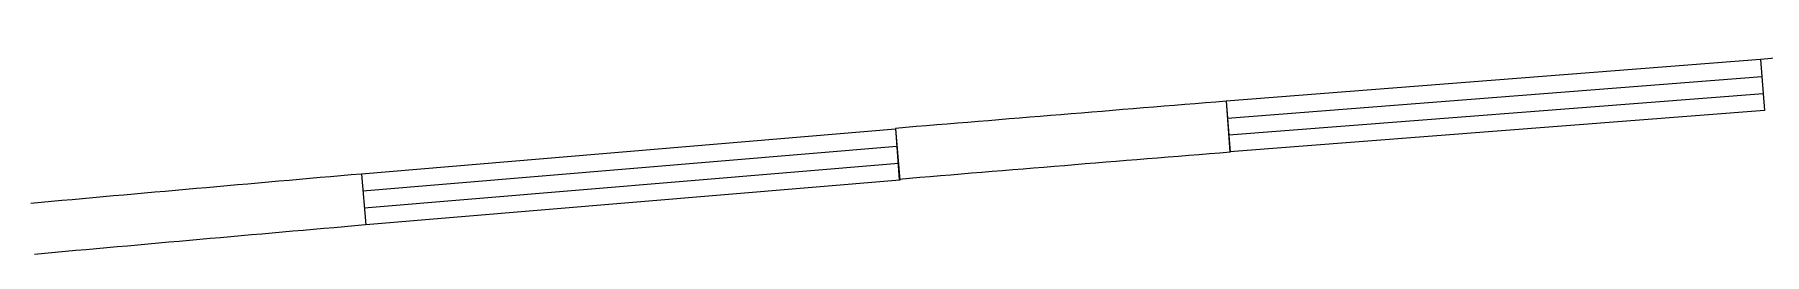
# Model space of a CAD drawing. Header units: millimetres. Extents: x -162945 to 7560, y -3558 to 130718.
# Drawn here: x -108883 to -102106, y 499 to 1360 of the extents above; entities that cross this region are included whole.
import ezdxf

# ---------------------------------------------------------------- set-up
doc = ezdxf.new("R2010")
doc.units = ezdxf.units.MM
doc.header["$LTSCALE"] = 5
doc.layers.add('A—\\M+5C7BD\\M+5CCE5', color=7, linetype='Continuous')

msp = doc.modelspace()

# ---------------------------------------------------------------- linework, layer by layer
for p, q in [((-102121.7, 1262.7), (-104215.3, 1099.8)), ((-102121.7, 1262.7), (-102106.2, 1063.3)), ((-104210.2, 1033.3), (-102116.5, 1196.2)), ((-104215.3, 1099.8), (-104199.8, 900.4)), ((-104205, 966.9), (-102111.3, 1129.7)), ((-102106.2, 1063.3), (-104199.8, 900.4)), ((-105510, 989.9), (-107602.6, 814.1)), ((-105510, 989.9), (-105493.3, 790.6)), ((-107597.1, 747.6), (-105504.4, 923.5)), ((-107602.6, 814.1), (-107585.9, 614.8)), ((-107591.5, 681.2), (-105498.9, 857.1)), ((-105493.3, 790.6), (-107585.9, 614.8))]:
    msp.add_line(p, q)
at = {"layer": 'A—\\M+5C7BD\\M+5CCE5'}
for p, q in [((-102120.8, 1262.8), (-102106.1, 1063.3)), ((-104214.4, 1098.7), (-104199.7, 899.3)), ((-105510.1, 992.7), (-105495.5, 793.2))]:
    msp.add_line(p, q, dxfattribs=at)
for radius, start, end in [(487085.4, 94.202797, 94.355716), (487085.4, 94.602742, 94.755666), (486885.4, 94.602906, 94.755893), (487085.4, 95.002706, 95.155643), (486885.4, 95.003035, 95.156034)]:
    msp.add_arc((-65127.4, -484415.8), radius, start, end, dxfattribs=at)

doc.saveas('drawing.dxf')
